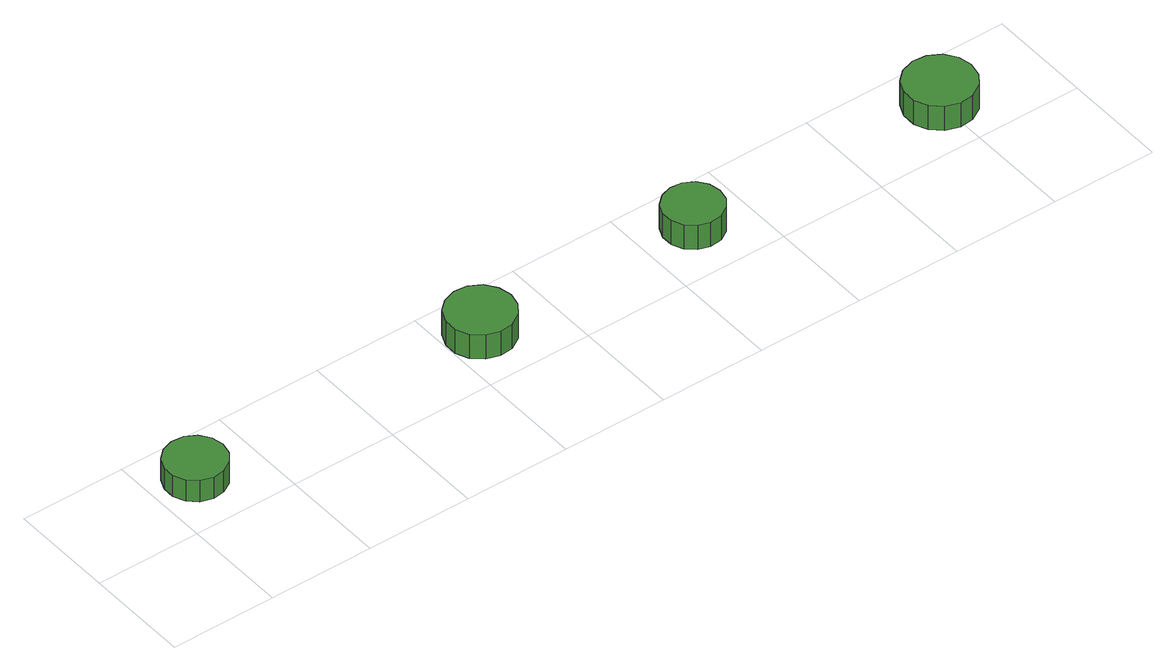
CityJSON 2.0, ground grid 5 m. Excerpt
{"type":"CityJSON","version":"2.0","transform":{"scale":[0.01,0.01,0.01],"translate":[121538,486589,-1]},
"CityObjects":{
"tree1":{"type":"SolitaryVegetationObject","attributes":{"function":"something"},"geometry":[{"type":"MultiSurface","lod":"1","boundaries":[[[0,1,2,3,4,5,6,7,8,9,10,11,12,13,14]],[[15,16,17,18,19,20,21,22,23,24,25,26,27,28,29]],[[0,29,28,1]],[[1,28,27,2]],[[2,27,26,3]],[[3,26,25,4]],[[4,25,24,5]],[[5,24,23,6]],[[6,23,22,7]],[[7,22,21,8]],[[8,21,20,9]],[[9,20,19,10]],[[10,19,18,11]],[[11,18,17,12]],[[12,17,16,13]],[[13,16,15,14]],[[14,15,29,0]]]}]},
"tree2":{"type":"SolitaryVegetationObject","attributes":{"function":"something"},"geometry":[{"type":"MultiSurface","lod":"1","boundaries":[[[30,31,32,33,34,35,36,37,38,39,40,41,42,43,44]],[[45,46,47,48,49,50,51,52,53,54,55,56,57,58,59]],[[30,59,58,31]],[[31,58,57,32]],[[32,57,56,33]],[[33,56,55,34]],[[34,55,54,35]],[[35,54,53,36]],[[36,53,52,37]],[[37,52,51,38]],[[38,51,50,39]],[[39,50,49,40]],[[40,49,48,41]],[[41,48,47,42]],[[42,47,46,43]],[[43,46,45,44]],[[44,45,59,30]]]}]},
"tree3":{"type":"SolitaryVegetationObject","attributes":{"function":"something"},"geometry":[{"type":"MultiSurface","lod":"1","boundaries":[[[60,61,62,63,64,65,66,67,68,69,70,71,72,73,74]],[[75,76,77,78,79,80,81,82,83,84,85,86,87,88,89]],[[60,89,88,61]],[[61,88,87,62]],[[62,87,86,63]],[[63,86,85,64]],[[64,85,84,65]],[[65,84,83,66]],[[66,83,82,67]],[[67,82,81,68]],[[68,81,80,69]],[[69,80,79,70]],[[70,79,78,71]],[[71,78,77,72]],[[72,77,76,73]],[[73,76,75,74]],[[74,75,89,60]]]}]},
"tree4":{"type":"SolitaryVegetationObject","attributes":{"function":"something"},"geometry":[{"type":"MultiSurface","lod":"1","boundaries":[[[90,91,92,93,94,95,96,97,98,99,100,101,102,103,104]],[[105,106,107,108,109,110,111,112,113,114,115,116,117,118,119]],[[90,119,118,91]],[[91,118,117,92]],[[92,117,116,93]],[[93,116,115,94]],[[94,115,114,95]],[[95,114,113,96]],[[96,113,112,97]],[[97,112,111,98]],[[98,111,110,99]],[[99,110,109,100]],[[100,109,108,101]],[[101,108,107,102]],[[102,107,106,103]],[[103,106,105,104]],[[104,105,119,90]]]}]}
},
"vertices":[
[342,270,196],[330,328,196],[295,375,196],[245,404,196],[187,410,196],[131,392,196],[88,353,196],[64,300,196],[64,241,196],[88,188,196],[131,149,196],[187,131,196],[245,137,196],[295,166,196],[330,213,196],[330,213,82],[295,166,82],[245,137,82],[187,131,82],[131,149,82],[88,188,82],[64,241,82],[64,300,82],[88,353,82],[131,392,82],[187,410,82],[245,404,82],[295,375,82],[330,328,82],[342,270,82],
[1816,272,214],[1802,335,214],[1764,388,214],[1707,421,214],[1643,428,214],[1581,407,214],[1532,364,214],[1506,304,214],[1506,239,214],[1532,180,214],[1581,136,214],[1643,116,214],[1707,123,214],[1764,155,214],[1802,208,214],[1802,208,85],[1764,155,85],[1707,123,85],[1643,116,85],[1581,136,85],[1532,180,85],[1506,239,85],[1506,304,85],[1532,364,85],[1581,407,85],[1643,428,85],[1707,421,85],[1764,388,85],[1802,335,85],[1816,272,85],
[2878,264,214],[2867,320,214],[2833,366,214],[2784,394,214],[2728,400,214],[2674,383,214],[2631,345,214],[2608,293,214],[2608,236,214],[2631,184,214],[2674,146,214],[2728,129,214],[2784,135,214],[2833,163,214],[2867,209,214],[2867,209,85],[2833,163,85],[2784,135,85],[2728,129,85],[2674,146,85],[2631,184,85],[2608,236,85],[2608,293,85],[2631,345,85],[2674,383,85],[2728,400,85],[2784,394,85],[2833,366,85],[2867,320,85],[2878,264,85],
[4157,256,215],[4143,322,215],[4104,376,215],[4045,410,215],[3978,417,215],[3914,396,215],[3864,351,215],[3837,290,215],[3837,222,215],[3864,161,215],[3914,116,215],[3978,95,215],[4045,102,215],[4104,135,215],[4143,190,215],[4143,190,86],[4104,135,86],[4045,102,86],[3978,95,86],[3914,116,86],[3864,161,86],[3837,222,86],[3837,290,86],[3864,351,86],[3914,396,86],[3978,417,86],[4045,410,86],[4104,376,86],[4143,322,86],[4157,256,86]
]}
